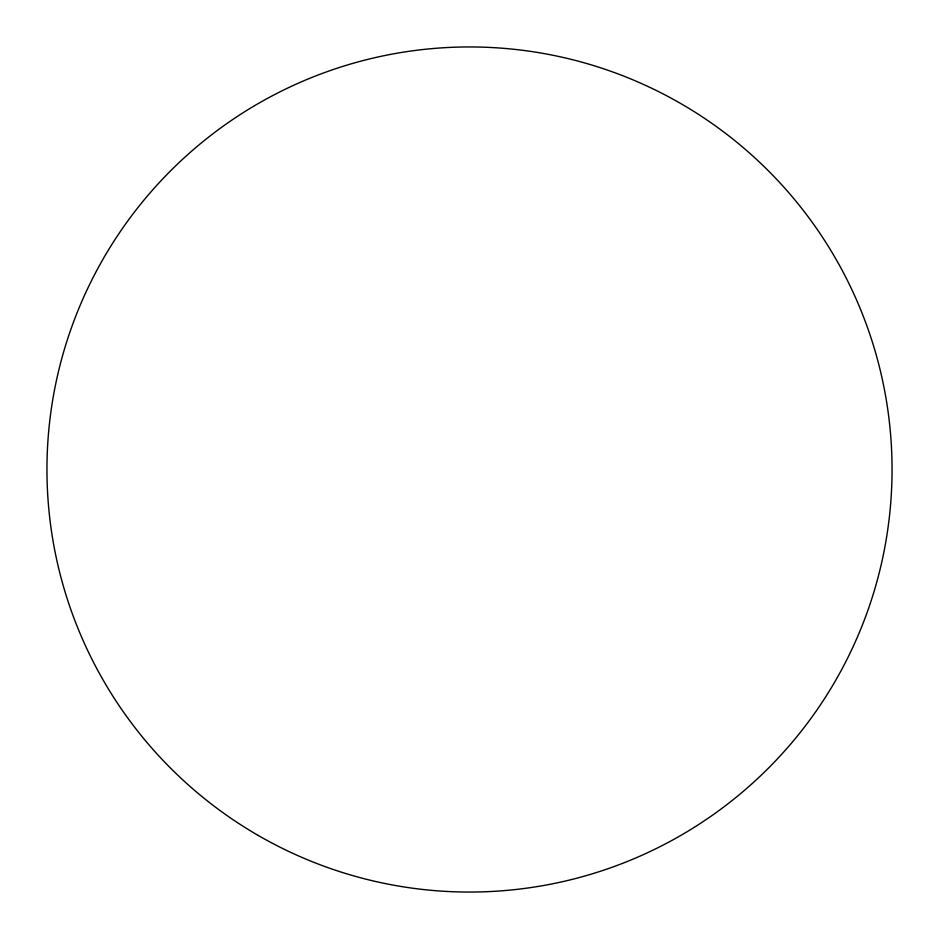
<?xml version="1.0" encoding="UTF-8"?>
<svg xmlns="http://www.w3.org/2000/svg" width="939" height="939" viewBox="0 0 939 939"><rect width="100%" height="100%" fill="white"/><g stroke="black" fill="none" stroke-linecap="round" stroke-linejoin="round"><path stroke-width="1.41" d="M258.225 835.44A422.55 422.55 0 0 0 892.05 469.5A422.55 422.55 0 0 0 258.225 103.56A422.55 422.55 0 0 0 258.225 835.44"/></g></svg>
